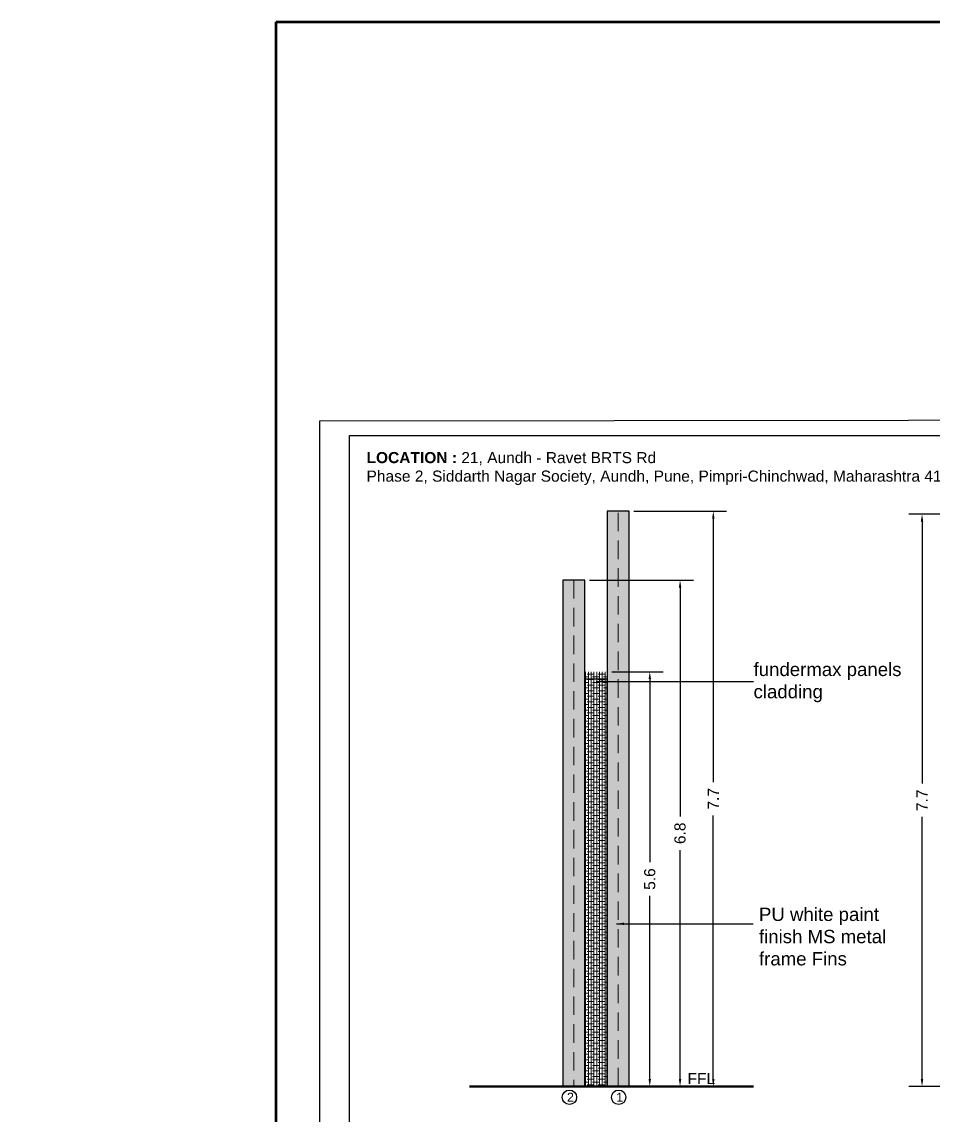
# Model space of a CAD drawing. Header units: metres. Extents: x 6 to 601, y -20 to 118.
# Drawn here: x 146.25 to 158.55, y 58.76 to 73.53 of the extents above; entities that cross this region are included whole.
import ezdxf

# ---------------------------------------------------------------- set-up
doc = ezdxf.new("R2010")
doc.units = ezdxf.units.M
doc.header["$MEASUREMENT"] = 0
doc.set_wipeout_variables(frame=1)
doc.linetypes.add('ACAD_ISO02W100', pattern=[15, 12, -3])
doc.linetypes.add('HIDDEN', pattern=[0.375, 0.25, -0.125])
for name, color, linetype in [('DEFPOINT', 7, 'Continuous'), ('HATCH', 8, 'Continuous'), ('PEDESTAL', 240, 'HIDDEN'), ('ProfileEdges', 7, 'Continuous')]:
    doc.layers.add(name, color=color, linetype=linetype)
doc.layers.add('grid', color=8, linetype='ACAD_ISO02W100', lineweight=0)
doc.styles.add('AR', font='arial.ttf')
doc.styles.add('PDF Arial', font='arial.ttf')
doc.styles.get("Standard").update_dxf_attribs({"font": 'arial.ttf'})
doc.dimstyles.get("Standard").update_dxf_attribs({"dimtxt": 0.18, "dimasz": 0.18, "dimexe": 0.18, "dimexo": 0.0625, "dimgap": 0.09, "dimtad": 0, "dimdec": 4, "dimzin": 0, "dimdsep": 46, "dimtxsty": 'Standard', "dimcen": 0.09, "dimadec": 0, "dimazin": 0, "dimtfac": 1, "dimtdec": 4, "dimtofl": 0, "dimtmove": 0, "dimatfit": 3, "dimfxl": 1, "dimtolj": 1, "dimtzin": 0, "dimarcsym": 0})

# ---------------------------------------------------------------- blocks, each defined once
blk = doc.blocks.new('*D364')
at = {"color": 0, "lineweight": -2, "transparency": 16777216}
for p, q in [((162.171, 66.877), (158.225, 66.877)), ((158.405, 66.777), (158.405, 63.238)), ((158.405, 59.246), (158.405, 62.786)), ((162.171, 59.146), (158.225, 59.146))]:
    blk.add_line(p, q, dxfattribs=at)
at = {"color": 0, "transparency": 16777216}
for points in [[(158.388, 66.777), (158.421, 66.777), (158.405, 66.877)], [(158.388, 59.246), (158.421, 59.246), (158.405, 59.146)]]:
    blk.add_solid(points, dxfattribs=at)
at = {"layer": 'Defpoints', "color": 0, "transparency": 16777216}
for p in [(162.234, 66.877), (158.405, 59.146), (162.234, 59.146)]:
    blk.add_point(p, dxfattribs=at)
at = {"color": 0, "transparency": 16777216, "insert": (158.405, 63.012), "char_height": 0.15, "attachment_point": 5, "rotation": 90}
blk.add_mtext('\\A1;7.7', dxfattribs=at)
blk = doc.blocks.new('*D404')
at = {"color": 0, "lineweight": -2, "transparency": 16777216}
for p, q in [((154.513, 66.917), (155.765, 66.917)), ((155.585, 66.817), (155.585, 63.258)), ((155.585, 59.246), (155.585, 62.806)), ((154.513, 59.146), (155.765, 59.146))]:
    blk.add_line(p, q, dxfattribs=at)
at = {"color": 0, "transparency": 16777216}
for points in [[(155.569, 66.817), (155.602, 66.817), (155.585, 66.917)], [(155.569, 59.246), (155.602, 59.246), (155.585, 59.146)]]:
    blk.add_solid(points, dxfattribs=at)
at = {"layer": 'Defpoints', "color": 0, "transparency": 16777216}
for p in [(154.451, 66.917), (154.451, 59.146), (155.585, 59.146)]:
    blk.add_point(p, dxfattribs=at)
at = {"color": 0, "transparency": 16777216, "insert": (155.585, 63.032), "char_height": 0.15, "attachment_point": 5, "rotation": 90}
blk.add_mtext('\\A1;7.7', dxfattribs=at)
blk = doc.blocks.new('*D405')
at = {"color": 0, "lineweight": -2, "transparency": 16777216}
for p, q in [((153.913, 65.986), (155.316, 65.986)), ((155.136, 65.886), (155.136, 62.793)), ((155.136, 59.246), (155.136, 62.339)), ((153.913, 59.146), (155.316, 59.146))]:
    blk.add_line(p, q, dxfattribs=at)
at = {"color": 0, "transparency": 16777216}
for points in [[(155.12, 65.886), (155.153, 65.886), (155.136, 65.986)], [(155.12, 59.246), (155.153, 59.246), (155.136, 59.146)]]:
    blk.add_solid(points, dxfattribs=at)
at = {"layer": 'Defpoints', "color": 0, "transparency": 16777216}
for p in [(153.851, 65.986), (153.851, 59.146), (155.136, 59.146)]:
    blk.add_point(p, dxfattribs=at)
at = {"color": 0, "transparency": 16777216, "insert": (155.136, 62.566), "char_height": 0.15, "attachment_point": 5, "rotation": 90}
blk.add_mtext('\\A1;6.8', dxfattribs=at)
blk = doc.blocks.new('*D366')
at = {"color": 0, "lineweight": -2, "transparency": 16777216}
for p, q in [((154.213, 64.748), (154.907, 64.748)), ((154.727, 64.648), (154.727, 62.174)), ((154.727, 59.246), (154.727, 61.721)), ((154.213, 59.146), (154.907, 59.146))]:
    blk.add_line(p, q, dxfattribs=at)
at = {"color": 0, "transparency": 16777216}
for points in [[(154.711, 64.648), (154.744, 64.648), (154.727, 64.748)], [(154.711, 59.246), (154.744, 59.246), (154.727, 59.146)]]:
    blk.add_solid(points, dxfattribs=at)
at = {"layer": 'Defpoints', "color": 0, "transparency": 16777216}
for p in [(154.151, 64.748), (154.151, 59.146), (154.727, 59.146)]:
    blk.add_point(p, dxfattribs=at)
at = {"color": 0, "transparency": 16777216, "insert": (154.727, 61.947), "char_height": 0.15, "attachment_point": 5, "rotation": 90}
blk.add_mtext('\\A1;5.6', dxfattribs=at)

msp = doc.modelspace()

# ---------------------------------------------------------------- linework, layer by layer
for p, q in [((154.451, 66.917), (154.151, 66.917)), ((153.851, 65.986), (153.551, 65.986))]:
    msp.add_line(p, q)

# ---------------------------------------------------------------- texts
at = {"insert": (150.901, 67.716), "char_height": 0.15, "width": 8.33396, "attachment_point": 1}
msp.add_mtext('{\\fArial|b1|i0|c0|p34;LOCATION :} 21, Aundh - Ravet BRTS Rd\\PPhase 2, Siddarth Nagar Society, Aundh, Pune, Pimpri-Chinchwad, Maharashtra 411027', dxfattribs=at)
at = {"layer": 'ProfileEdges', "insert": (156.129, 64.87), "char_height": 0.18, "attachment_point": 1, "style": 'AR'}
msp.add_mtext_dynamic_manual_height_columns('fundermax panels cladding', width=2.76432, gutter_width=1, heights=[0], dxfattribs=at)

# ---------------------------------------------------------------- leaders
at = {"color": 251, "true_color": 0x636466}
msp.add_leader([(154.001, 64.618), (156.129, 64.618)], dimstyle='Standard', override={"dimtxt": 0.1, "dimasz": 0.1, "dimdec": 1, "dimtdec": 1}, dxfattribs=at)

# ---------------------------------------------------------------- wipeouts: each hides what was drawn before it
at = {"color": 7, "true_color": 0xffffff}
msp.add_wipeout([(135.759, 61.043), (165.278, 61.83), (165.614, 58.437), (165.614, 53.737), (173.553, 53.737), (173.553, 58.437), (210.639, 24.331), (128.852, 14.566)], dxfattribs=at).dxf.layer = 'DEFPOINT'

# ---------------------------------------------------------------- next in the draw order: hatches: boundary and pattern name
at = {"lineweight": 0, "true_color": 0xc7c8ca, "transparency": 33554559}
h = msp.add_hatch(color=9, dxfattribs=at)
h.dxf.hatch_style = 1
h.paths.add_polyline_path([(154.151, 59.146), (154.451, 59.146), (154.451, 66.917), (154.151, 66.917)])
h = msp.add_hatch(color=9, dxfattribs=at)
h.dxf.hatch_style = 1
h.paths.add_polyline_path([(153.551, 59.146), (153.851, 59.146), (153.851, 65.986), (153.551, 65.986)])
at = {"lineweight": 0, "true_color": 0x636466, "transparency": 33554559}
h = msp.add_hatch(dxfattribs=at)
h.set_pattern_fill('ANSI38', color=251, scale=0.3, angle=45)
h.set_pattern_definition([(90, (-10303.27699, -10863.907677), (-0.0375, 0), []), (180, (-10303.27699, -10863.907677), (-0.075, -0.0375), [0.09375, -0.05625])])
h.paths.add_polyline_path([(154.151, 64.746), (154.151, 59.146), (153.851, 59.146), (153.851, 64.746)])

# ---------------------------------------------------------------- next in the draw order: linework, layer by layer
for p, q in [((154.151, 66.917), (154.151, 59.146)), ((154.451, 59.146), (154.451, 66.917)), ((153.551, 65.986), (153.551, 59.146)), ((153.851, 59.146), (153.851, 65.986)), ((154.451, 59.146), (153.531, 59.146)), ((154.451, 59.146), (154.471, 59.146))]:
    msp.add_line(p, q)
at = {"lineweight": 50}
msp.add_line((156.126, 59.146), (152.293, 59.146), dxfattribs=at)
at = {"color": 3, "lineweight": 53}
msp.add_lwpolyline([(149.679, 73.528), (213.725, 73.528), (213.725, 41.235), (149.679, 41.235)], close=True, dxfattribs=at)
for points in [[(150.272, 68.14), (174.131, 68.167), (174.131, 51.293), (150.272, 51.265)], [(150.672, 67.94), (173.733, 67.94), (173.733, 51.465), (150.672, 51.465)]]:
    msp.add_lwpolyline(points, close=True)
for centre in [(153.642, 59), (154.307, 59)]:
    msp.add_circle(centre, 0.0974)
at = {"layer": 'grid', "linetype": 'HIDDEN'}
for p, q in [((154.301, 59.146), (154.301, 66.917)), ((153.701, 65.986), (153.701, 59.146))]:
    msp.add_line(p, q, dxfattribs=at)
at = {"layer": 'PEDESTAL', "linetype": 'Continuous', "ltscale": 0.5, "transparency": 33554687}
msp.add_line((154.451, 59.146), (153.551, 59.146), dxfattribs=at)
at = {"layer": 'ProfileEdges', "color": 251, "true_color": 0x636466, "transparency": 33554559}
msp.add_lwpolyline([(154.151, 59.146), (154.151, 64.646), (153.851, 64.646), (153.851, 59.766)], dxfattribs=at)

# ---------------------------------------------------------------- next in the draw order: texts
at = {"layer": 'HATCH', "color": 7, "style": 'PDF Arial'}
msp.add_text('FFL', height=0.15, dxfattribs=at).set_placement((155.237, 59.177))
at = {"layer": 'ProfileEdges', "attachment_point": 1, "style": 'AR'}
for s, width, insert, char_height in [('PU white paint finish MS metal frame Fins', 1.99244, (156.202, 61.561), 0.18), ('2', 2.82683, (153.609, 59.061), 0.12), ('1', 2.82683, (154.274, 59.061), 0.12)]:
    msp.add_mtext_dynamic_manual_height_columns(s, width=width, gutter_width=1, heights=[0], dxfattribs=dict(at, insert=insert, char_height=char_height))

# ---------------------------------------------------------------- next in the draw order: dimensions: what is measured, and where the dimension line sits
at = {"color": 251, "true_color": 0x636466}
dim = msp.add_linear_dim(base=(155.585, 59.146), p1=(154.451, 66.917), p2=(154.451, 59.146), angle=90, text='7.7', dimstyle='Standard', override={"dimtxt": 0.15, "dimasz": 0.1, "dimdec": 1, "dimtdec": 1}, dxfattribs=at)
dim.commit()
dim.dimension.update_dxf_attribs({"geometry": '*D404', "text_midpoint": (155.585, 63.032), "dimtype": 160})
for base, p1, p2, picture, middle in [((158.405, 59.146), (162.234, 66.877), (162.234, 59.146), '*D364', (158.405, 63.012)), ((154.727, 59.146), (154.151, 64.748), (154.151, 59.146), '*D366', (154.727, 61.947))]:
    dim = msp.add_linear_dim(base=base, p1=p1, p2=p2, angle=90, dimstyle='Standard', override={"dimtxt": 0.15, "dimasz": 0.1, "dimdec": 1, "dimtdec": 1}, dxfattribs=at)
    dim.commit()
    dim.dimension.update_dxf_attribs({"geometry": picture, "text_midpoint": middle})
dim = msp.add_linear_dim(base=(155.136, 59.146), p1=(153.851, 65.986), p2=(153.851, 59.146), angle=90, dimstyle='Standard', override={"dimtxt": 0.15, "dimasz": 0.1, "dimdec": 1, "dimtdec": 1}, dxfattribs=at)
dim.commit()
dim.dimension.update_dxf_attribs({"geometry": '*D405', "text_midpoint": (155.136, 62.566), "dimtype": 160})

# ---------------------------------------------------------------- next in the draw order: leaders
msp.add_leader([(154.279, 61.343), (156.124, 61.343)], dimstyle='Standard', override={"dimtxt": 0.1, "dimasz": 0.1, "dimdec": 1, "dimtdec": 1}, dxfattribs=at)

doc.saveas('drawing.dxf')
